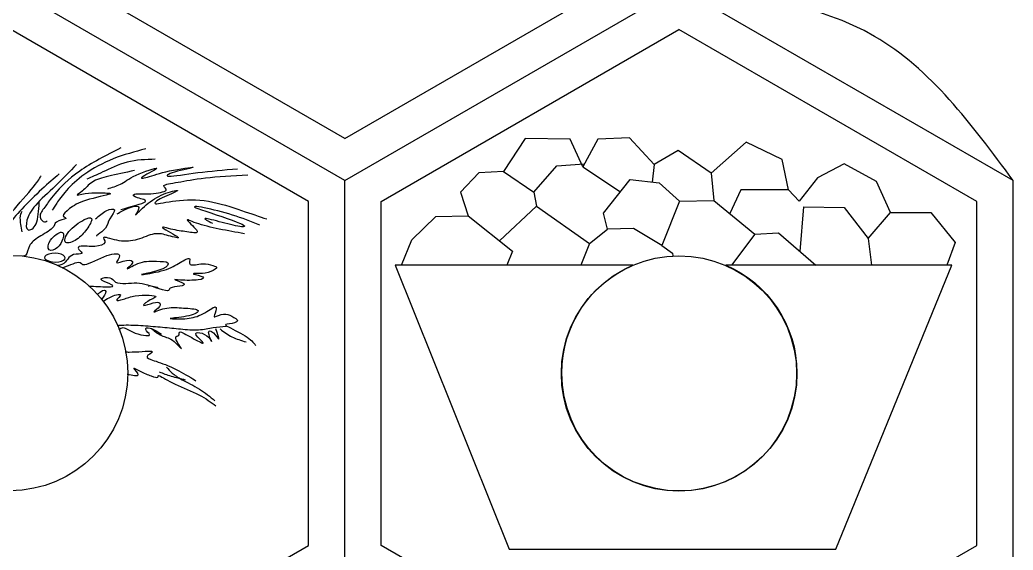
# Model space of a CAD drawing. Extents: x 0.1 to 20.7, y 0 to 17.9.
# Drawn here: x 11.972 to 16.616, y 10.871 to 13.349 of the extents above; entities that cross this region are included whole.
import ezdxf

# ---------------------------------------------------------------- set-up
doc = ezdxf.new("R2010")
doc.units = 0
doc.layers.add('Catan-Cuts&Scores', color=7, linetype='CONTINUOUS')

msp = doc.modelspace()

# ---------------------------------------------------------------- linework, layer by layer
at = {"layer": 'Catan-Cuts&Scores', "color": 1}
for points in [[(13.491288, 12.794751), (12.098796, 13.598704)], [(13.491288, 12.794751), (14.883779, 13.598704)], [(13.491288, 12.59844), (11.928783, 13.500551)], [(13.491288, 12.59844), (15.053792, 13.500551)], [(16.616296, 12.59844), (15.053792, 13.500551)], [(13.321275, 12.500288), (11.928783, 13.30424)], [(13.661299, 10.892374), (13.661299, 12.500283), (15.053792, 13.30424)], [(16.446283, 12.500288), (15.053792, 13.30424)], [(14.603382, 12.661508), (14.544157, 12.791807), (14.33391, 12.794768), (14.233228, 12.640779), (14.375369, 12.54306), (14.387213, 12.47791)], [(14.938008, 12.673354), (14.822515, 12.797728), (14.674457, 12.791807), (14.603382, 12.661508), (14.780657, 12.545725)], [(15.565792, 12.554906), (15.536181, 12.697043), (15.367386, 12.777), (15.204519, 12.631897), (15.216363, 12.504563)], [(15.204519, 12.631897), (15.050536, 12.7385), (14.938008, 12.673354), (14.929056, 12.591024)], [(14.233228, 12.640779), (14.11774, 12.634858), (14.031863, 12.54306), (14.067397, 12.433492)], [(14.375369, 12.54306), (14.481972, 12.667433), (14.611079, 12.675618)], [(16.042556, 12.448299), (15.977406, 12.593401), (15.826386, 12.676315), (15.702013, 12.611169), (15.616133, 12.501603), (15.565792, 12.554906), (15.343697, 12.554906), (15.290822, 12.44385)], [(13.491288, 10.794221), (13.491288, 12.59844)], [(14.635961, 12.303197), (14.718874, 12.371307), (14.701107, 12.445339), (14.825476, 12.602283), (14.961697, 12.587476), (15.056457, 12.501603), (14.973539, 12.294311), (14.840283, 12.374268), (14.718874, 12.371307)], [(16.616296, 10.794221), (16.616296, 12.59844)], [(13.321275, 10.892374), (13.321275, 12.500283)], [(15.056457, 12.501603), (15.216363, 12.504563), (15.408846, 12.347618), (15.299279, 12.202515)], [(16.446283, 10.892374), (16.446283, 12.500283)], [(14.214013, 12.316197), (14.387213, 12.47791), (14.635961, 12.303197), (14.5945, 12.202515)], [(15.619756, 12.265933), (15.636863, 12.474949), (15.826386, 12.471987), (15.93891, 12.326886), (15.953717, 12.202515)], [(15.93891, 12.326886), (16.042556, 12.448299), (16.232075, 12.448299), (16.344603, 12.309118), (16.306107, 12.202515)], [(13.756464, 12.202515), (13.803846, 12.320964), (13.916374, 12.430532), (14.067397, 12.433492), (14.274685, 12.267661), (14.248032, 12.202515)], [(12.183339, 12.31194), (12.183339, 12.31194)], [(15.408846, 12.347618), (15.518414, 12.353539), (15.693126, 12.202515)], [(12.108485, 12.274178), (12.108485, 12.274178)], [(14.973539, 12.294311), (15.023882, 12.258779), (15.024854, 12.246504)], [(12.087579, 12.243157), (12.087579, 12.243157)], [(15.053792, 12.246331), (15.053792, 12.246331)], [(14.837751, 12.202515), (13.726854, 12.202515), (14.259878, 10.875869), (15.787886, 10.875869), (16.329799, 12.202515), (16.329799, 12.202515)], [(16.329799, 12.202515), (15.273406, 12.202515)], [(11.928783, 10.088421), (13.321275, 10.892374)], [(15.053792, 10.088421), (13.661299, 10.892374)], [(15.053792, 10.088421), (16.446283, 10.892374)]]:
    msp.add_lwpolyline(points, dxfattribs=at)
for points in [[(15.96865, 13.271953), (15.708232, 13.422307), (15.381013, 13.461429), (15.217401, 13.480988)], [(16.616296, 12.59844), (16.422681, 12.860024), (16.229067, 13.121603), (15.96865, 13.271953)], [(12.442961, 12.750268), (12.374178, 12.715201), (12.30539, 12.680133), (12.251444, 12.642369)], [(12.560296, 12.746221), (12.509047, 12.732732), (12.457799, 12.719249), (12.408571, 12.699689)], [(12.408571, 12.699689), (12.359343, 12.680133), (12.312138, 12.654508), (12.275047, 12.628213)], [(12.473311, 12.684181), (12.430822, 12.67339), (12.390358, 12.653161), (12.359343, 12.638326)], [(12.604803, 12.697669), (12.560296, 12.696319), (12.515792, 12.694972), (12.473311, 12.684181)], [(12.251444, 12.642369), (12.197496, 12.604607), (12.158386, 12.564146), (12.134779, 12.5365)], [(12.23661, 12.67339), (12.20424, 12.639674), (12.171869, 12.605957), (12.138154, 12.573586)], [(12.359343, 12.638326), (12.328322, 12.623488), (12.306744, 12.614047), (12.285161, 12.604607)], [(12.507701, 12.645067), (12.464539, 12.635626), (12.421382, 12.626185), (12.387665, 12.618094)], [(12.515118, 12.622815), (12.552204, 12.639674), (12.608854, 12.658556), (12.612225, 12.655858)], [(12.612225, 12.655858), (12.615594, 12.653161), (12.565693, 12.628886), (12.548157, 12.617421)], [(12.569067, 12.614047), (12.592665, 12.620792), (12.625036, 12.632929), (12.671567, 12.643047)], [(12.695169, 12.637654), (12.661449, 12.627536), (12.649311, 12.618094), (12.670217, 12.618094)], [(12.670217, 12.618094), (12.691122, 12.618094), (12.745071, 12.627536), (12.803736, 12.634953)], [(12.671567, 12.643047), (12.718094, 12.653161), (12.778788, 12.661251), (12.781485, 12.659906)], [(12.781485, 12.659906), (12.784181, 12.658556), (12.728886, 12.647768), (12.695169, 12.637654)], [(12.803736, 12.634953), (12.862406, 12.642369), (12.925796, 12.647768), (12.989181, 12.653161)], [(12.034981, 12.568867), (12.059929, 12.599213), (12.065322, 12.61), (12.070721, 12.620792)], [(12.155689, 12.628886), (12.130063, 12.607303), (12.104438, 12.585725), (12.07409, 12.557401)], [(12.275047, 12.628213), (12.237957, 12.60191), (12.210985, 12.574938), (12.190083, 12.551335)], [(12.310788, 12.591122), (12.291906, 12.578981), (12.278417, 12.561449), (12.264256, 12.549311)], [(12.387665, 12.618094), (12.353949, 12.61), (12.329669, 12.60326), (12.310788, 12.591122)], [(12.441614, 12.581004), (12.460496, 12.591118), (12.478028, 12.605957), (12.515118, 12.622815)], [(12.548157, 12.617421), (12.530626, 12.605957), (12.545464, 12.607303), (12.569067, 12.614047)], [(12.645264, 12.574264), (12.649311, 12.580335), (12.677633, 12.584378), (12.711354, 12.590449)], [(12.711354, 12.590449), (12.745071, 12.596515), (12.784181, 12.604607), (12.839481, 12.610678)], [(12.839481, 12.610678), (12.894772, 12.616744), (12.966256, 12.620792), (13.03774, 12.624839)], [(11.933154, 12.450181), (11.965524, 12.488618), (12.010028, 12.538519), (12.034981, 12.568867)], [(12.07409, 12.557401), (12.043744, 12.529079), (12.008678, 12.494015), (11.981032, 12.465019)], [(12.138154, 12.573586), (12.104438, 12.541217), (12.069369, 12.510197), (12.045772, 12.483225)], [(12.190083, 12.551335), (12.169178, 12.527732), (12.154339, 12.5075), (12.144225, 12.492665)], [(12.264256, 12.549311), (12.250099, 12.537174), (12.23526, 12.530429), (12.240657, 12.530429)], [(12.292583, 12.539869), (12.313485, 12.542567), (12.329669, 12.541221), (12.352594, 12.540547)], [(12.382272, 12.560099), (12.4025, 12.565496), (12.422732, 12.57089), (12.441614, 12.581004)], [(12.584575, 12.5365), (12.616944, 12.538519), (12.649311, 12.545264), (12.655382, 12.552685)], [(12.707981, 12.549985), (12.703264, 12.545264), (12.664146, 12.530429), (12.637178, 12.51694)], [(12.655382, 12.552685), (12.661449, 12.560099), (12.641221, 12.568193), (12.645264, 12.574264)], [(12.654036, 12.538519), (12.683032, 12.549311), (12.712701, 12.554704), (12.707981, 12.549985)], [(12.047114, 12.396232), (12.057232, 12.419839), (12.059929, 12.457603), (12.062626, 12.495367)], [(12.134779, 12.5365), (12.111181, 12.50885), (12.103086, 12.494013), (12.092299, 12.479178)], [(12.282468, 12.506154), (12.243354, 12.494015), (12.221775, 12.480528), (12.20424, 12.467043)], [(12.240657, 12.530429), (12.246051, 12.530429), (12.271678, 12.537174), (12.292583, 12.539869)], [(12.391712, 12.534476), (12.378225, 12.529079), (12.321579, 12.518292), (12.282468, 12.506154)], [(12.352594, 12.540547), (12.375528, 12.539869), (12.405197, 12.539869), (12.391712, 12.534476)], [(12.442961, 12.462992), (12.494208, 12.476481), (12.545461, 12.489968), (12.556925, 12.498736)], [(12.521858, 12.517618), (12.50365, 12.523689), (12.495563, 12.531775), (12.507701, 12.534476)], [(12.507701, 12.534476), (12.519835, 12.537174), (12.552204, 12.534476), (12.584575, 12.5365)], [(12.556925, 12.498736), (12.56839, 12.5075), (12.540067, 12.511547), (12.521858, 12.517618)], [(12.571764, 12.491992), (12.596717, 12.511547), (12.625036, 12.527732), (12.654036, 12.538519)], [(12.637178, 12.51694), (12.610201, 12.503453), (12.595362, 12.491315), (12.606826, 12.489968)], [(12.606826, 12.489968), (12.618292, 12.488618), (12.65606, 12.49806), (12.70124, 12.503453)], [(12.70124, 12.503453), (12.746417, 12.50885), (12.799015, 12.510197), (12.852964, 12.501433)], [(12.852964, 12.501433), (12.906914, 12.492665), (12.962213, 12.473783), (13.008062, 12.458275)], [(11.981032, 12.465019), (11.953386, 12.436019), (11.933154, 12.413094), (11.920339, 12.385444)], [(11.973614, 12.422536), (11.973614, 12.438717), (11.977657, 12.446811), (11.981708, 12.454901)], [(12.045772, 12.483225), (12.022165, 12.456249), (12.010028, 12.433322), (12.004633, 12.412417)], [(12.092299, 12.479178), (12.081508, 12.464343), (12.068024, 12.449504), (12.066, 12.436019)], [(12.144225, 12.492665), (12.13411, 12.477826), (12.128713, 12.46839), (12.123319, 12.458949)], [(12.20424, 12.467043), (12.186708, 12.453551), (12.173221, 12.440067), (12.174571, 12.43265)], [(12.325622, 12.418485), (12.341807, 12.433322), (12.357992, 12.448161), (12.375528, 12.456925)], [(12.375528, 12.456925), (12.39306, 12.465689), (12.41194, 12.46839), (12.413968, 12.460972)], [(12.413968, 12.460972), (12.415988, 12.453551), (12.401154, 12.436019), (12.392386, 12.419839)], [(12.426775, 12.442764), (12.442961, 12.452204), (12.459146, 12.461646), (12.478028, 12.469063)], [(12.478028, 12.469063), (12.49691, 12.476485), (12.518488, 12.481874), (12.525232, 12.477157)], [(12.516464, 12.44074), (12.525228, 12.449508), (12.546811, 12.472433), (12.571764, 12.491992)], [(12.525232, 12.477157), (12.531972, 12.472433), (12.523886, 12.457599), (12.517815, 12.447485)], [(12.834083, 12.470414), (12.796319, 12.477831), (12.769346, 12.480528), (12.804414, 12.467043)], [(12.804414, 12.467043), (12.839481, 12.453551), (12.936586, 12.423882), (12.983792, 12.405674)], [(12.965583, 12.436697), (12.920401, 12.450854), (12.871846, 12.462992), (12.834083, 12.470414)], [(13.008062, 12.458275), (13.053921, 12.442764), (13.090335, 12.430622), (13.126751, 12.418485)], [(11.981708, 12.357796), (11.977657, 12.382075), (11.973614, 12.406346), (11.973614, 12.422536)], [(12.004633, 12.412417), (11.999236, 12.391513), (12.00059, 12.372633), (12.010032, 12.36791)], [(12.066, 12.436019), (12.063976, 12.422536), (12.073417, 12.410393), (12.080835, 12.406346)], [(12.080835, 12.406346), (12.088251, 12.402303), (12.093646, 12.406346), (12.099043, 12.410393)], [(12.142874, 12.404326), (12.13141, 12.396906), (12.135457, 12.387464), (12.123319, 12.375331)], [(12.186708, 12.420512), (12.181315, 12.417137), (12.154339, 12.411744), (12.142874, 12.404326)], [(12.174571, 12.43265), (12.175917, 12.425228), (12.192103, 12.423882), (12.186708, 12.420512)], [(12.20761, 12.36791), (12.228519, 12.390161), (12.260886, 12.410397), (12.281118, 12.419161)], [(12.307417, 12.413768), (12.30539, 12.402303), (12.293256, 12.382075), (12.279094, 12.363867)], [(12.281118, 12.419161), (12.301346, 12.427929), (12.30944, 12.425228), (12.307417, 12.413768)], [(12.392386, 12.419839), (12.383618, 12.403654), (12.380921, 12.388815), (12.371481, 12.376004)], [(12.517815, 12.447485), (12.511744, 12.437367), (12.507701, 12.431976), (12.516464, 12.44074)], [(12.796992, 12.398933), (12.767996, 12.409047), (12.749114, 12.419839), (12.755858, 12.411071)], [(12.755858, 12.411071), (12.762603, 12.402303), (12.794972, 12.373981), (12.800367, 12.361843)], [(12.838807, 12.420513), (12.831386, 12.419839), (12.851618, 12.409047), (12.871846, 12.398256)], [(12.917028, 12.402303), (12.881288, 12.411744), (12.846221, 12.421185), (12.838807, 12.420513)], [(13.00874, 12.382075), (12.989181, 12.383421), (12.952768, 12.392863), (12.917028, 12.402303)], [(13.094382, 12.390161), (13.052571, 12.406346), (13.010764, 12.422536), (12.965583, 12.436697)], [(12.983792, 12.405674), (13.030996, 12.387464), (13.028296, 12.380725), (13.00874, 12.382075)], [(12.010032, 12.36791), (12.019472, 12.363193), (12.037, 12.372633), (12.047114, 12.396232)], [(12.123319, 12.375331), (12.111181, 12.363193), (12.082858, 12.348354), (12.061279, 12.334869)], [(12.115228, 12.320032), (12.128713, 12.338914), (12.154339, 12.356449), (12.166476, 12.357122)], [(12.166476, 12.357122), (12.178614, 12.357796), (12.177268, 12.34161), (12.172547, 12.326103)], [(12.183339, 12.31194), (12.177268, 12.321382), (12.186708, 12.345657), (12.20761, 12.36791)], [(12.279094, 12.363867), (12.264933, 12.345657), (12.248749, 12.329472), (12.229867, 12.318685)], [(12.371481, 12.376004), (12.362039, 12.363193), (12.345854, 12.352401), (12.337764, 12.346331)], [(12.687075, 12.36926), (12.660103, 12.375331), (12.630429, 12.384772), (12.640547, 12.376678)], [(12.640547, 12.376678), (12.650661, 12.368583), (12.700563, 12.342961), (12.710678, 12.334193)], [(12.761251, 12.357122), (12.738326, 12.360496), (12.714047, 12.363189), (12.687075, 12.36926)], [(12.800367, 12.361843), (12.80576, 12.349701), (12.784181, 12.353751), (12.761251, 12.357122)], [(12.904217, 12.371279), (12.865107, 12.379374), (12.825992, 12.388815), (12.796992, 12.398933)], [(13.021556, 12.349701), (12.98244, 12.356449), (12.943331, 12.363189), (12.904217, 12.371279)], [(12.061279, 12.334869), (12.039701, 12.321382), (12.024862, 12.309244), (12.016772, 12.293056)], [(12.108485, 12.274178), (12.10039, 12.280921), (12.10174, 12.30115), (12.115228, 12.320032)], [(12.172547, 12.326103), (12.167826, 12.31059), (12.159732, 12.295751), (12.146921, 12.284964)], [(12.229867, 12.318685), (12.210985, 12.307893), (12.189406, 12.3025), (12.183339, 12.31194)], [(12.368783, 12.308567), (12.366086, 12.298453), (12.345854, 12.291708), (12.322251, 12.290363)], [(12.337764, 12.346331), (12.329669, 12.34026), (12.329669, 12.338914), (12.329669, 12.337567)], [(12.36541, 12.332846), (12.356646, 12.332169), (12.371481, 12.318685), (12.368783, 12.308567)], [(12.436221, 12.316661), (12.406547, 12.321378), (12.374178, 12.333519), (12.36541, 12.332846)], [(12.520513, 12.322732), (12.492863, 12.314638), (12.465886, 12.311937), (12.436221, 12.316661)], [(12.600086, 12.348358), (12.576481, 12.344311), (12.548157, 12.330819), (12.520513, 12.322732)], [(12.666843, 12.34026), (12.642567, 12.347008), (12.623685, 12.352401), (12.600086, 12.348358)], [(12.710678, 12.334193), (12.720792, 12.325429), (12.691122, 12.333519), (12.666843, 12.34026)], [(12.016772, 12.293056), (12.008678, 12.276874), (12.007331, 12.256642), (11.999236, 12.249225)], [(12.146921, 12.284964), (12.13411, 12.274178), (12.116575, 12.267433), (12.108485, 12.274178)], [(12.257515, 12.291708), (12.243354, 12.290363), (12.242004, 12.283618), (12.247401, 12.276201)], [(12.247401, 12.276201), (12.252796, 12.268783), (12.264933, 12.260689), (12.260886, 12.257319)], [(12.322251, 12.290363), (12.29865, 12.289012), (12.271678, 12.293056), (12.257515, 12.291708)], [(11.925768, 12.248513), (12.229524, 12.248513), (12.475768, 12.002268), (12.475768, 11.698513)], [(11.999236, 12.249225), (11.995787, 12.246062), (11.991107, 12.245228), (11.985835, 12.245107)], [(12.087579, 12.243157), (12.081508, 12.235063), (12.092299, 12.225622), (12.109831, 12.220901)], [(12.136807, 12.257988), (12.116575, 12.257988), (12.093646, 12.251249), (12.087579, 12.243157)], [(12.109831, 12.220901), (12.127367, 12.216181), (12.151642, 12.216181), (12.166476, 12.220901)], [(12.180638, 12.243157), (12.174571, 12.251249), (12.157036, 12.257988), (12.136807, 12.257988)], [(12.166476, 12.220901), (12.181315, 12.225622), (12.186708, 12.235063), (12.180638, 12.243157)], [(12.195472, 12.231019), (12.188056, 12.221579), (12.179964, 12.210783), (12.1685, 12.205393)], [(12.168886, 12.190925), (12.193513, 12.197397), (12.228929, 12.215039), (12.244701, 12.216858)], [(12.223122, 12.251921), (12.209633, 12.248547), (12.202893, 12.240461), (12.195472, 12.231019)], [(12.260886, 12.257319), (12.256843, 12.253944), (12.23661, 12.255296), (12.223122, 12.251921)], [(12.244701, 12.216858), (12.262236, 12.218882), (12.255492, 12.201346), (12.275725, 12.205393)], [(12.275725, 12.205393), (12.295953, 12.20944), (12.343154, 12.235063), (12.378225, 12.247204)], [(12.378225, 12.247204), (12.413292, 12.259343), (12.436217, 12.257987), (12.43824, 12.247874)], [(12.43824, 12.247874), (12.440264, 12.23776), (12.421382, 12.218882), (12.424079, 12.214835)], [(12.424079, 12.214835), (12.426775, 12.210783), (12.451056, 12.221579), (12.469938, 12.224949)], [(12.469938, 12.224949), (12.488819, 12.228319), (12.502303, 12.224275), (12.497583, 12.213485)], [(12.534, 12.214157), (12.56165, 12.222925), (12.587272, 12.221579), (12.610874, 12.220901)], [(12.610874, 12.220901), (12.634476, 12.220228), (12.65606, 12.220228), (12.662799, 12.214157)], [(12.720792, 12.214835), (12.741024, 12.226972), (12.759906, 12.23776), (12.764626, 12.233717)], [(12.764626, 12.233717), (12.769346, 12.229669), (12.759906, 12.210783), (12.768674, 12.205393)], [(14.503792, 11.696331), (14.503792, 12.000086), (14.750036, 12.246331), (15.053792, 12.246331)], [(15.053792, 12.246331), (15.357547, 12.246331), (15.603792, 12.000086), (15.603792, 11.696331)], [(12.1685, 12.205393), (12.162579, 12.20261), (12.15576, 12.20126), (12.148508, 12.20061)], [(12.497583, 12.213485), (12.492863, 12.202697), (12.469938, 12.185161), (12.473311, 12.185835)], [(12.473311, 12.185835), (12.476681, 12.186513), (12.506346, 12.205393), (12.534, 12.214157)], [(12.550185, 12.159536), (12.56839, 12.162236), (12.612897, 12.168976), (12.64594, 12.17909)], [(12.639869, 12.185835), (12.618296, 12.175721), (12.583225, 12.167631), (12.56165, 12.16291)], [(12.662799, 12.214157), (12.669543, 12.20809), (12.661449, 12.195953), (12.639869, 12.185835)], [(12.64594, 12.17909), (12.678985, 12.189208), (12.700563, 12.202697), (12.720792, 12.214835)], [(12.768674, 12.205393), (12.77744, 12.2), (12.804414, 12.20809), (12.825315, 12.209438)], [(12.825315, 12.209438), (12.846221, 12.210783), (12.86106, 12.205393), (12.873197, 12.201346)], [(12.890728, 12.188532), (12.886685, 12.182464), (12.86915, 12.173024), (12.851618, 12.168303)], [(12.873197, 12.201346), (12.885335, 12.197299), (12.894772, 12.194603), (12.890728, 12.188532)], [(14.505579, 11.697374), (14.505579, 11.923744), (14.64235, 12.118138), (14.837751, 12.202515)], [(15.273406, 12.202515), (15.468807, 12.118138), (15.605579, 11.923744), (15.605579, 11.697374)], [(12.376874, 12.121772), (12.360689, 12.128515), (12.347204, 12.133914), (12.351925, 12.138633)], [(12.351925, 12.138633), (12.356646, 12.143354), (12.379571, 12.147397), (12.392386, 12.144028)], [(12.392386, 12.144028), (12.405197, 12.140654), (12.407893, 12.129867), (12.418685, 12.123799)], [(12.418685, 12.123799), (12.429476, 12.117728), (12.448358, 12.116378), (12.466562, 12.117056)], [(12.56165, 12.16291), (12.540067, 12.158189), (12.531976, 12.156839), (12.550185, 12.159536)], [(12.723492, 12.132563), (12.700563, 12.133914), (12.691122, 12.13661), (12.698539, 12.133914)], [(12.698539, 12.133914), (12.705957, 12.131213), (12.730232, 12.123122), (12.737654, 12.117056)], [(12.805086, 12.133914), (12.782835, 12.131213), (12.746417, 12.131213), (12.723492, 12.132563)], [(12.80239, 12.163583), (12.788228, 12.163583), (12.777438, 12.163583), (12.784858, 12.160886)], [(12.784858, 12.160886), (12.792275, 12.158189), (12.817897, 12.152796), (12.826669, 12.147397)], [(12.851618, 12.168303), (12.834083, 12.163583), (12.816551, 12.163583), (12.80239, 12.163583)], [(12.826669, 12.147397), (12.835433, 12.142004), (12.827339, 12.13661), (12.805086, 12.133914)], [(12.294642, 12.10444), (12.308165, 12.104537), (12.322633, 12.103717), (12.33911, 12.10289)], [(12.333897, 12.064661), (12.338556, 12.069178), (12.343094, 12.073343), (12.347204, 12.076594)], [(12.33911, 12.10289), (12.366086, 12.101543), (12.398453, 12.100193), (12.405197, 12.103567)], [(12.347204, 12.076594), (12.36339, 12.089406), (12.372826, 12.088056), (12.372826, 12.079292)], [(12.372826, 12.079292), (12.372826, 12.071043), (12.364476, 12.056228), (12.353378, 12.04159)], [(12.405197, 12.103567), (12.41194, 12.106938), (12.39306, 12.115028), (12.376874, 12.121772)], [(12.466562, 12.117056), (12.484768, 12.117728), (12.502303, 12.120425), (12.519161, 12.119749)], [(12.519161, 12.119749), (12.536024, 12.119075), (12.552208, 12.115032), (12.567717, 12.110985)], [(12.567717, 12.110985), (12.583225, 12.106938), (12.598062, 12.10289), (12.606157, 12.100867)], [(12.575133, 12.107614), (12.57109, 12.108288), (12.573783, 12.10559), (12.576481, 12.10289)], [(12.608178, 12.096822), (12.589972, 12.10289), (12.579178, 12.106938), (12.575133, 12.107614)], [(12.606157, 12.100867), (12.614244, 12.098846), (12.615594, 12.098846), (12.61694, 12.098846)], [(12.662126, 12.082661), (12.652008, 12.082661), (12.626382, 12.090751), (12.608178, 12.096822)], [(12.674937, 12.095476), (12.666843, 12.090751), (12.67224, 12.082661), (12.662126, 12.082661)], [(12.720118, 12.10424), (12.70461, 12.101543), (12.683028, 12.100193), (12.674937, 12.095476)], [(12.737654, 12.117056), (12.745071, 12.110985), (12.735631, 12.106938), (12.720118, 12.10424)], [(12.360287, 12.032751), (12.369232, 12.038803), (12.379221, 12.045138), (12.389013, 12.050292)], [(12.389013, 12.050292), (12.414638, 12.063779), (12.438914, 12.069174), (12.441614, 12.064453)], [(12.424079, 12.039504), (12.422732, 12.034107), (12.438917, 12.038154), (12.455775, 12.043547)], [(12.441614, 12.064453), (12.444307, 12.059732), (12.425425, 12.044897), (12.424079, 12.039504)], [(12.455775, 12.043547), (12.472631, 12.048944), (12.490165, 12.055685), (12.511071, 12.05906)], [(12.511071, 12.05906), (12.531972, 12.062429), (12.556251, 12.062429), (12.575807, 12.061756)], [(12.56974, 12.033433), (12.554906, 12.024665), (12.545464, 12.015225), (12.551532, 12.014551)], [(12.6075, 12.055013), (12.604803, 12.050292), (12.584575, 12.042201), (12.56974, 12.033433)], [(12.575807, 12.061756), (12.595362, 12.061083), (12.610201, 12.059732), (12.6075, 12.055013)], [(12.595362, 12.026015), (12.611547, 12.03006), (12.622339, 12.03006), (12.626382, 12.025343)], [(12.551532, 12.014551), (12.557599, 12.013878), (12.579178, 12.021968), (12.595362, 12.026015)], [(12.618296, 12.00174), (12.608854, 11.992299), (12.592665, 11.982858), (12.598736, 11.984204)], [(12.598736, 11.984204), (12.604803, 11.985556), (12.633126, 11.997693), (12.659429, 12.002414)], [(12.626382, 12.025343), (12.630429, 12.020622), (12.627732, 12.011181), (12.618296, 12.00174)], [(12.659429, 12.002414), (12.685725, 12.007133), (12.710004, 12.004438), (12.736976, 12.002414)], [(12.736976, 12.002414), (12.763953, 12.00039), (12.793622, 11.999043), (12.80239, 11.992972)], [(12.80239, 11.992972), (12.811157, 11.986901), (12.799015, 11.976114), (12.772721, 11.968697)], [(12.827339, 11.97544), (12.851618, 11.988251), (12.875893, 12.007137), (12.885335, 12.007811)], [(12.885335, 12.007811), (12.894772, 12.008485), (12.889382, 11.990949), (12.884661, 11.978811)], [(12.687075, 11.955208), (12.668193, 11.953189), (12.67089, 11.953189), (12.685728, 11.952512)], [(12.685728, 11.952512), (12.700562, 11.951839), (12.727536, 11.950487), (12.753161, 11.953189)], [(12.772721, 11.968697), (12.746417, 11.961275), (12.705957, 11.957232), (12.687075, 11.955208)], [(12.753161, 11.953189), (12.778787, 11.955882), (12.803062, 11.962626), (12.827339, 11.97544)], [(12.884661, 11.978811), (12.87994, 11.966674), (12.875893, 11.959933), (12.883311, 11.961279)], [(12.883311, 11.961279), (12.890728, 11.962631), (12.90961, 11.972071), (12.924449, 11.97409)], [(12.924449, 11.97409), (12.939283, 11.976114), (12.950075, 11.970717), (12.962886, 11.963976)], [(12.988512, 11.942393), (12.986487, 11.93565), (12.967607, 11.930256), (12.952094, 11.928236)], [(12.962886, 11.963976), (12.975697, 11.957232), (12.990536, 11.949138), (12.988512, 11.942393)], [(12.426386, 11.921417), (12.436661, 11.922036), (12.447039, 11.922586), (12.457799, 11.922843)], [(12.433925, 11.903579), (12.441015, 11.905867), (12.446882, 11.911213), (12.455099, 11.910704)], [(12.455099, 11.910704), (12.465886, 11.910028), (12.480725, 11.899236), (12.497583, 11.891146)], [(12.457799, 11.922843), (12.486122, 11.923513), (12.517142, 11.922165), (12.548157, 11.920142)], [(12.497583, 11.891146), (12.514444, 11.883051), (12.533322, 11.877661), (12.549513, 11.874964)], [(12.548157, 11.920142), (12.579178, 11.918118), (12.610201, 11.915425), (12.639197, 11.912728)], [(12.560296, 11.90126), (12.557599, 11.908678), (12.567039, 11.912728), (12.581204, 11.908678)], [(12.578504, 11.877661), (12.577835, 11.883051), (12.562996, 11.893846), (12.560296, 11.90126)], [(12.581204, 11.908678), (12.595363, 11.904633), (12.614244, 11.892492), (12.633126, 11.880354)], [(12.588618, 11.904633), (12.603457, 11.892492), (12.618296, 11.880354), (12.633803, 11.873614)], [(12.639197, 11.912728), (12.668193, 11.910028), (12.695169, 11.907331), (12.723492, 11.904633)], [(12.715397, 11.875638), (12.719444, 11.880354), (12.712704, 11.892492), (12.722819, 11.890472)], [(12.722819, 11.890472), (12.732933, 11.888449), (12.759906, 11.872264), (12.784181, 11.858779)], [(12.723492, 11.904633), (12.751815, 11.901933), (12.781485, 11.899236), (12.80711, 11.900586)], [(12.80711, 11.900586), (12.832736, 11.901933), (12.854315, 11.907331), (12.875221, 11.910704)], [(12.854315, 11.887775), (12.854315, 11.899236), (12.865103, 11.89789), (12.876567, 11.887103)], [(12.875221, 11.910704), (12.896126, 11.914075), (12.916354, 11.915425), (12.936586, 11.916772)], [(12.902193, 11.857425), (12.904213, 11.858779), (12.896126, 11.881704), (12.888032, 11.904633)], [(12.908264, 11.904633), (12.925796, 11.891146), (12.943331, 11.877661), (12.96356, 11.867543)], [(12.952094, 11.928236), (12.936586, 11.926213), (12.924449, 11.92756), (12.939957, 11.918118)], [(12.939957, 11.918118), (12.955468, 11.908678), (12.998626, 11.888449), (13.025603, 11.871594)], [(12.549513, 11.874964), (12.565693, 11.872264), (12.579178, 11.872264), (12.578504, 11.877661)], [(12.633803, 11.873614), (12.649311, 11.866869), (12.6655, 11.865524), (12.685056, 11.851358)], [(12.685056, 11.851358), (12.70461, 11.837197), (12.727536, 11.810225), (12.727536, 11.812249)], [(12.700563, 11.859453), (12.696515, 11.87361), (12.711354, 11.870914), (12.715397, 11.875638)], [(12.727536, 11.812249), (12.727536, 11.814272), (12.70461, 11.845288), (12.700563, 11.859453)], [(12.784181, 11.858779), (12.808457, 11.845288), (12.830039, 11.8345), (12.828689, 11.839221)], [(12.796319, 11.875638), (12.789579, 11.887103), (12.800367, 11.889796), (12.813854, 11.887103)], [(12.828689, 11.839221), (12.827339, 11.84394), (12.803062, 11.864169), (12.796319, 11.875638)], [(12.813854, 11.887103), (12.827339, 11.884401), (12.843524, 11.876311), (12.854315, 11.865524)], [(12.867803, 11.846642), (12.865103, 11.852032), (12.854315, 11.876307), (12.854315, 11.887775)], [(12.854315, 11.865524), (12.865107, 11.854732), (12.8705, 11.841244), (12.867803, 11.846642)], [(12.876567, 11.887103), (12.888032, 11.876307), (12.900169, 11.856079), (12.902193, 11.857425)], [(12.96356, 11.867543), (12.983792, 11.857425), (13.006717, 11.850685), (13.029646, 11.84394)], [(13.025603, 11.871594), (13.052571, 11.854732), (13.063362, 11.841244), (13.07415, 11.82776)], [(12.482749, 11.796736), (12.519835, 11.796736), (12.572433, 11.802131), (12.587272, 11.800107)], [(12.587272, 11.800107), (12.602107, 11.798083), (12.579178, 11.788642), (12.570414, 11.781228)], [(12.464586, 11.797201), (12.470244, 11.796901), (12.47626, 11.796736), (12.482749, 11.796736)], [(12.570414, 11.781228), (12.56165, 11.773811), (12.567039, 11.768414), (12.584575, 11.761674)], [(12.584575, 11.761674), (12.602107, 11.754929), (12.631775, 11.746835), (12.664819, 11.732678)], [(12.505, 11.720536), (12.502303, 11.725256), (12.517142, 11.715815), (12.534, 11.707047)], [(12.525232, 11.690189), (12.527929, 11.696933), (12.507701, 11.715815), (12.505, 11.720536)], [(12.534, 11.707047), (12.550854, 11.698283), (12.56974, 11.690189), (12.585249, 11.684796)], [(12.657406, 11.726607), (12.6655, 11.717165), (12.673586, 11.707725), (12.684382, 11.698283)], [(12.664819, 11.732678), (12.697867, 11.718513), (12.734279, 11.698283), (12.756536, 11.685468)], [(12.475768, 11.698513), (12.475768, 11.394756), (12.229524, 11.148513), (11.925768, 11.148513)], [(12.473346, 11.693933), (12.49785, 11.688646), (12.522586, 11.683571), (12.525232, 11.690189)], [(12.585249, 11.684796), (12.60076, 11.679401), (12.612897, 11.676701), (12.616268, 11.679401)], [(12.616268, 11.679401), (12.619638, 11.682099), (12.614244, 11.690189), (12.625039, 11.685468)], [(12.680331, 11.682775), (12.660103, 11.688843), (12.642567, 11.695583), (12.625036, 11.702326)], [(12.625039, 11.685468), (12.635822, 11.680749), (12.662799, 11.663217), (12.697867, 11.646358)], [(12.746417, 11.665914), (12.723492, 11.671307), (12.700563, 11.676701), (12.680331, 11.682775)], [(12.684382, 11.698283), (12.695169, 11.688843), (12.708654, 11.679401), (12.73091, 11.667264)], [(12.73091, 11.667264), (12.753161, 11.655126), (12.784181, 11.640287), (12.811157, 11.623429)], [(12.756536, 11.685468), (12.778788, 11.672657), (12.786878, 11.667264), (12.794972, 11.661867)], [(15.053792, 11.146331), (14.750036, 11.146331), (14.503792, 11.392575), (14.503792, 11.696331)], [(15.055579, 11.147374), (14.751822, 11.147374), (14.505579, 11.393618), (14.505579, 11.697374)], [(15.603792, 11.696331), (15.603792, 11.392575), (15.357547, 11.146331), (15.053792, 11.146331)], [(15.605579, 11.697374), (15.605579, 11.393618), (15.359335, 11.147374), (15.055579, 11.147374)], [(12.697867, 11.646358), (12.732929, 11.6295), (12.77609, 11.613315), (12.809133, 11.596457)], [(12.811157, 11.623429), (12.838131, 11.606571), (12.86106, 11.587689), (12.883988, 11.568807)], [(12.809133, 11.596457), (12.842178, 11.579599), (12.865103, 11.562063), (12.888032, 11.544532)]]:
    msp.add_open_spline(points, degree=3, dxfattribs=at)

doc.saveas('drawing.dxf')
